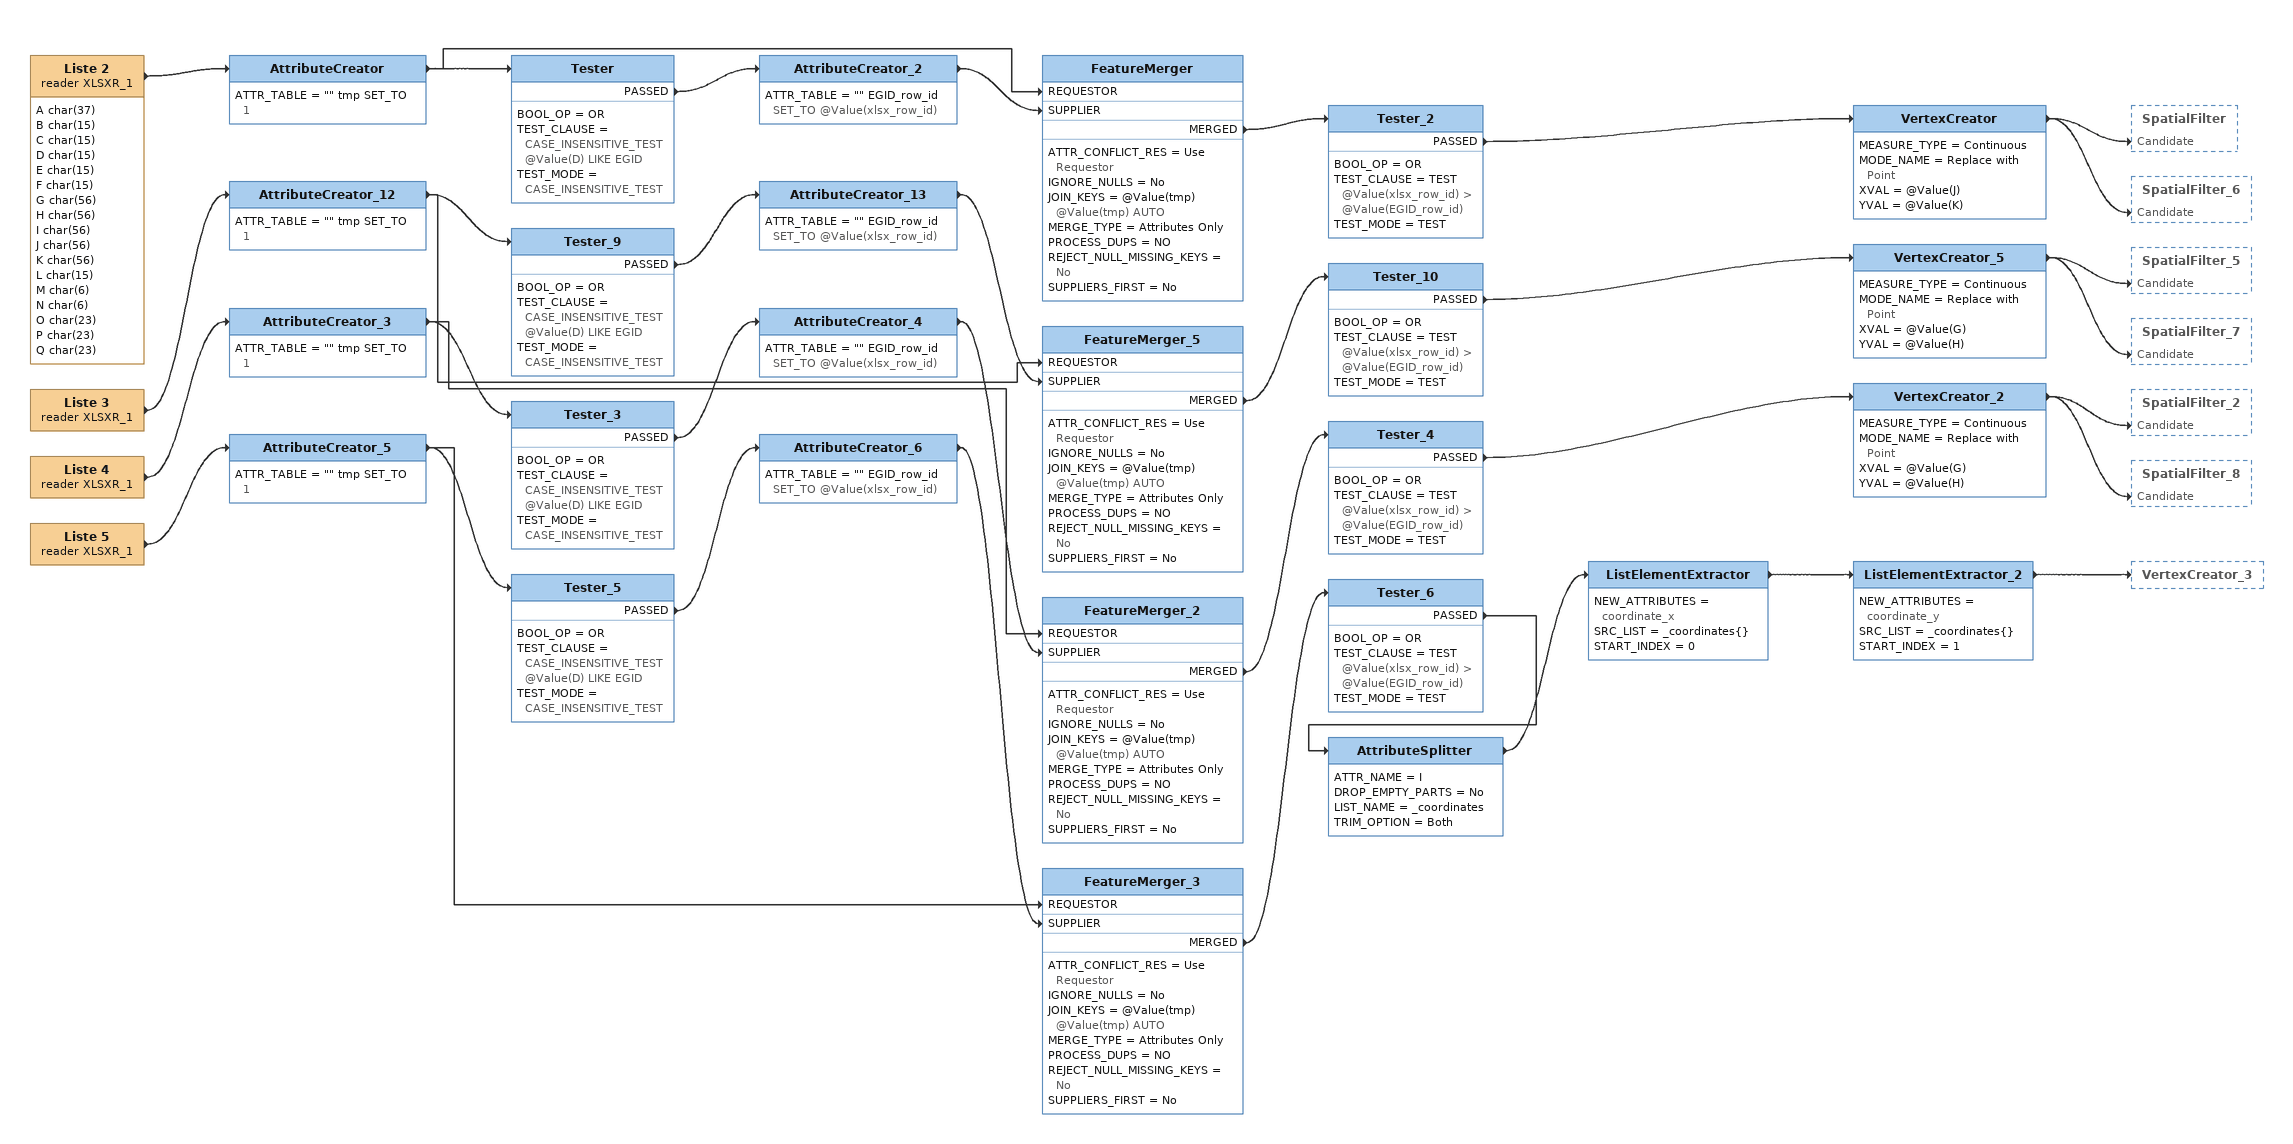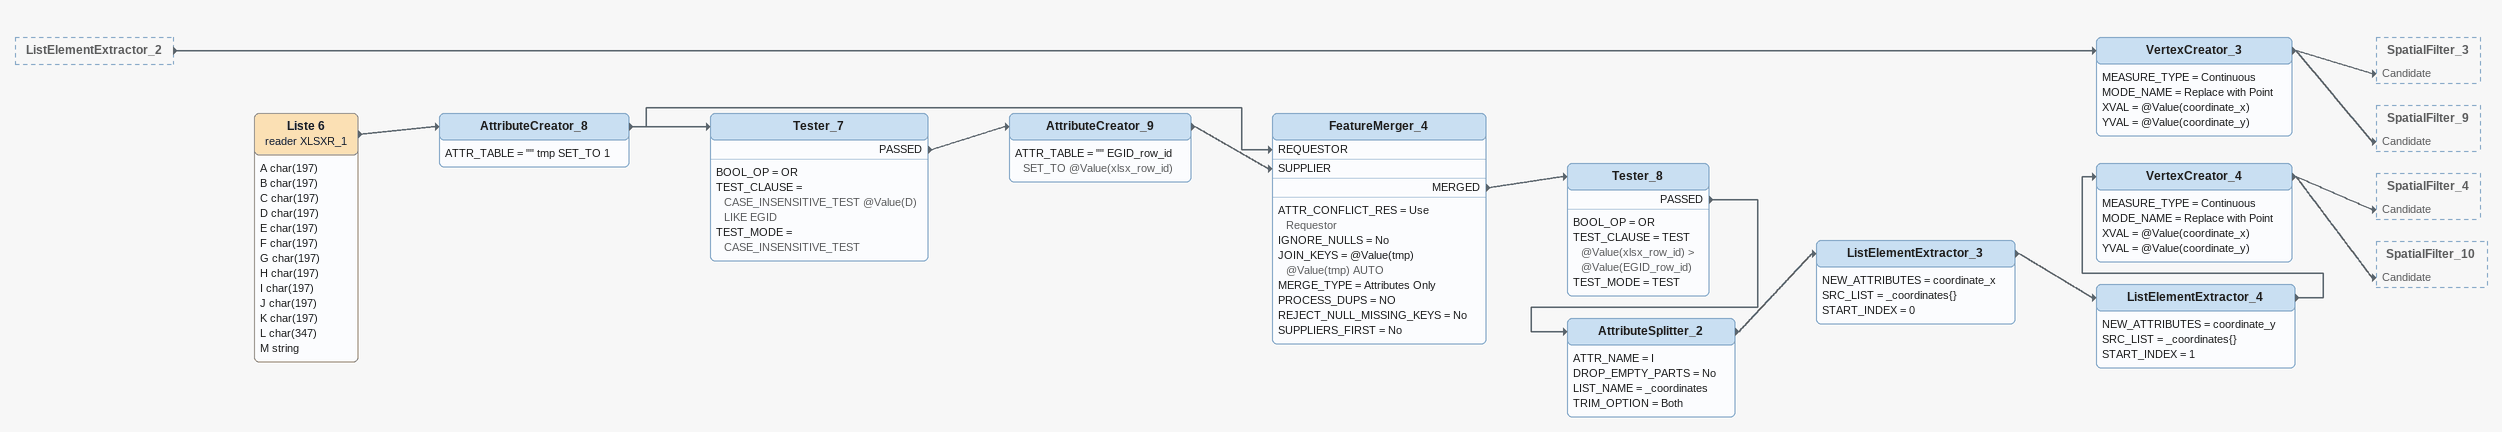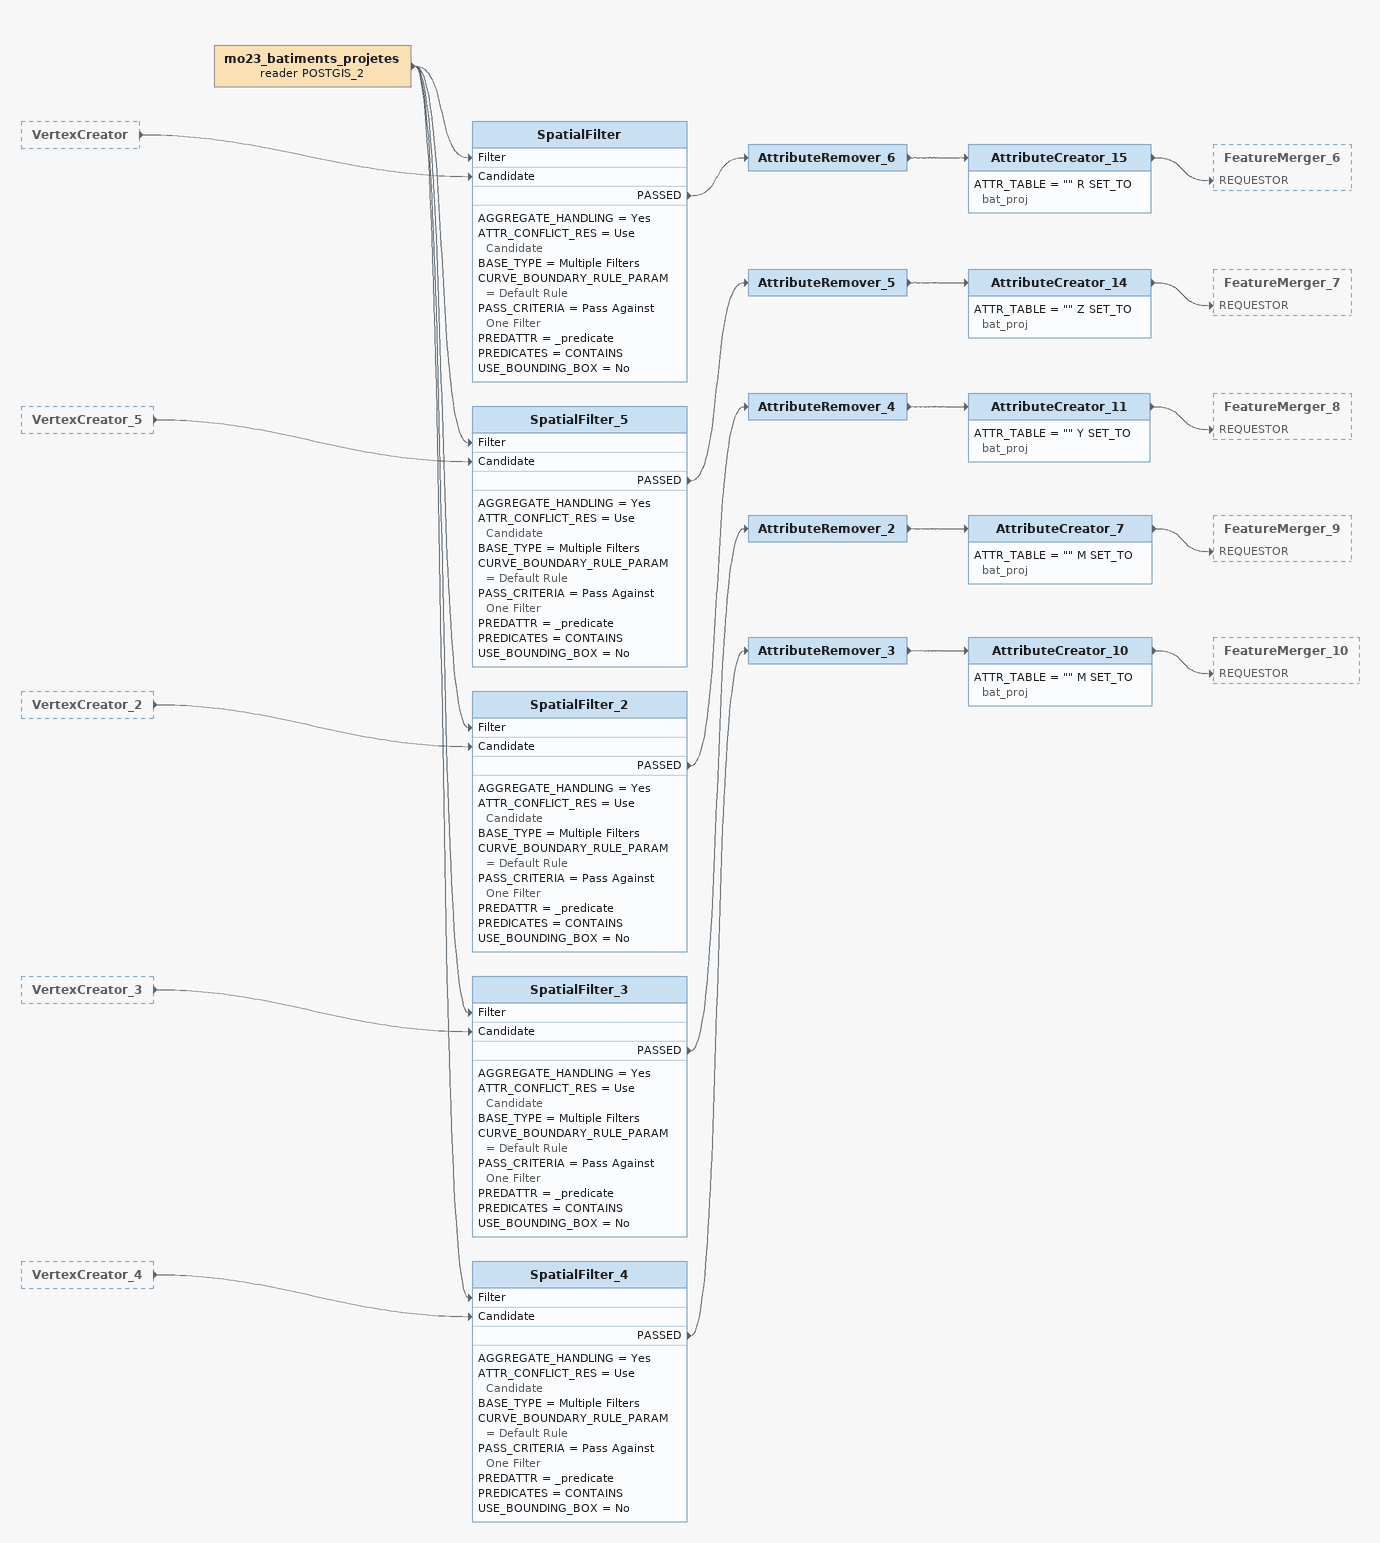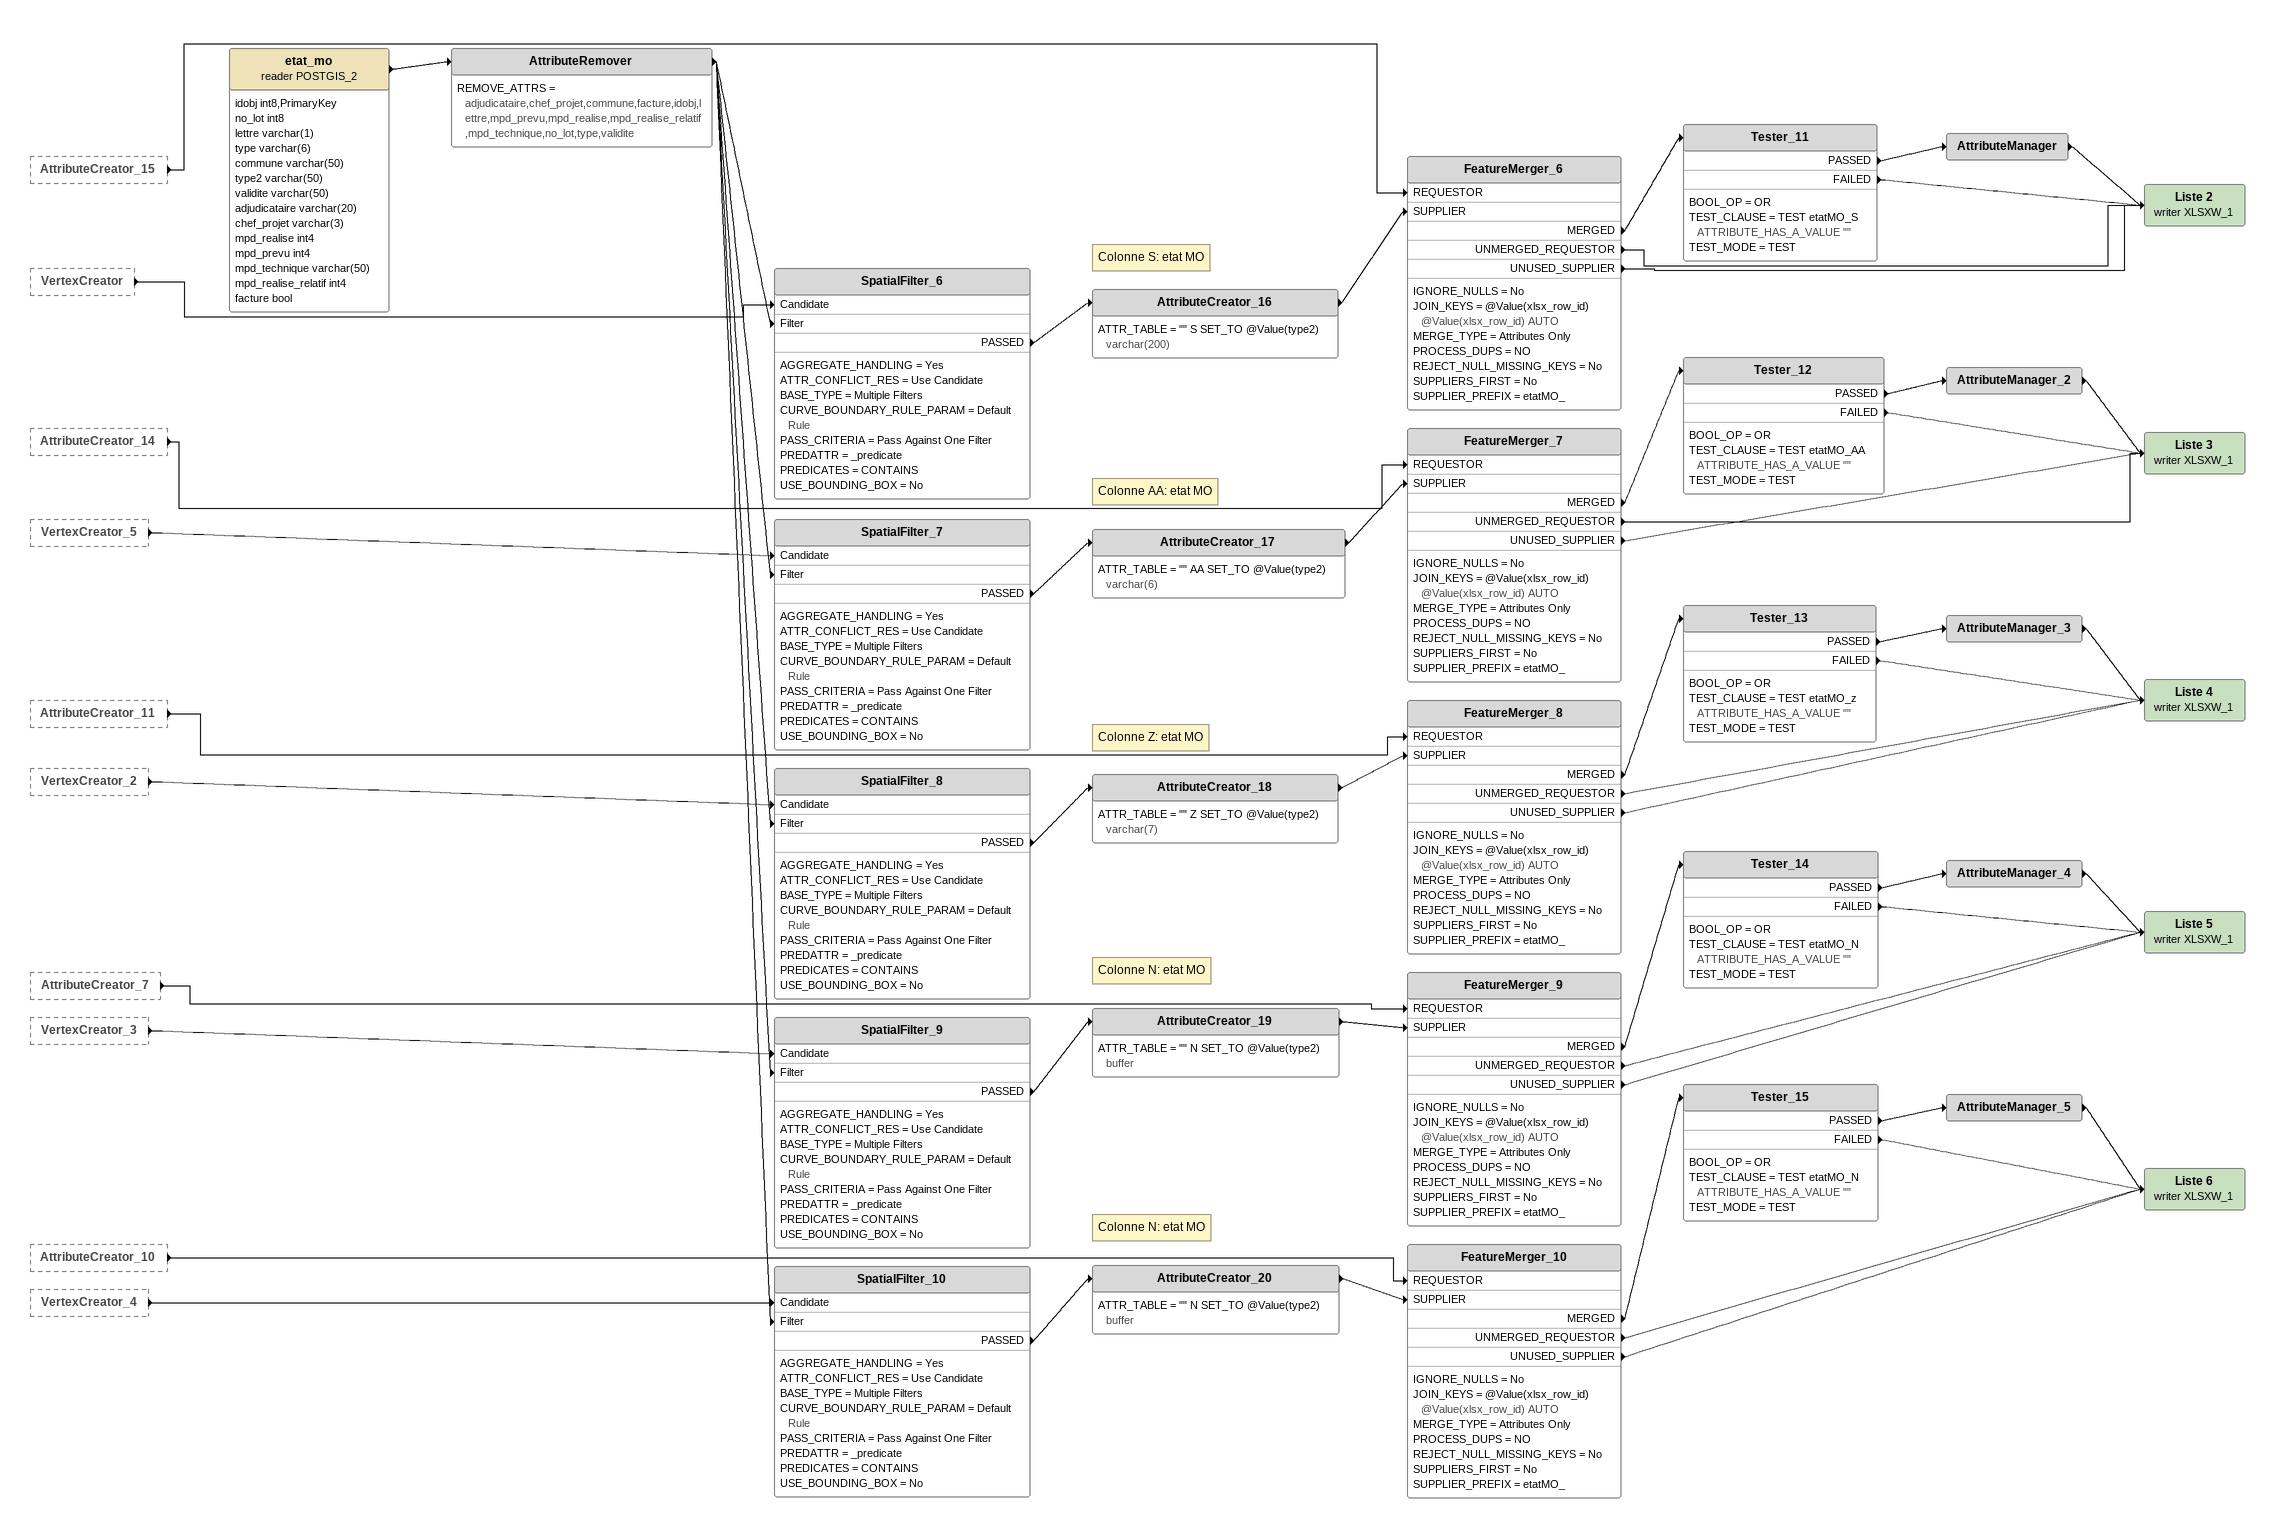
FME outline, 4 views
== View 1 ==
Liste 2 (reader XLSXR_1)
    attributes: A char(37), B char(15), C char(15), D char(15), E char(15), F char(15), G char(56), H char(56), I char(56), J char(56), K char(56), L char(15), M char(6), N char(6), O char(23), P char(23), Q char(23)
    -> AttributeCreator
AttributeCreator
    ATTR_TABLE = "" tmp SET_TO 1
    -> Tester
    -> FeatureMerger [REQUESTOR]
Tester
    BOOL_OP = OR
    TEST_CLAUSE = CASE_INSENSITIVE_TEST @Value(D) LIKE EGID
    TEST_MODE = CASE_INSENSITIVE_TEST
    PASSED -> AttributeCreator_2
AttributeCreator_2
    ATTR_TABLE = "" EGID_row_id SET_TO @Value(xlsx_row_id)
    -> FeatureMerger [SUPPLIER]
FeatureMerger
    ATTR_CONFLICT_RES = Use Requestor
    IGNORE_NULLS = No
    JOIN_KEYS = @Value(tmp) @Value(tmp) AUTO
    MERGE_TYPE = Attributes Only
    PROCESS_DUPS = NO
    REJECT_NULL_MISSING_KEYS = No
    SUPPLIERS_FIRST = No
    MERGED -> Tester_2
Tester_2
    BOOL_OP = OR
    TEST_CLAUSE = TEST @Value(xlsx_row_id) > @Value(EGID_row_id)
    TEST_MODE = TEST
    PASSED -> VertexCreator
VertexCreator
    MEASURE_TYPE = Continuous
    MODE_NAME = Replace with Point
    XVAL = @Value(J)
    YVAL = @Value(K)
    -> SpatialFilter [Candidate]
    -> SpatialFilter_6 [Candidate]
Liste 3 (reader XLSXR_1)
    -> AttributeCreator_12
AttributeCreator_12
    ATTR_TABLE = "" tmp SET_TO 1
    -> Tester_9
    -> FeatureMerger_5 [REQUESTOR]
Tester_9
    BOOL_OP = OR
    TEST_CLAUSE = CASE_INSENSITIVE_TEST @Value(D) LIKE EGID
    TEST_MODE = CASE_INSENSITIVE_TEST
    PASSED -> AttributeCreator_13
AttributeCreator_13
    ATTR_TABLE = "" EGID_row_id SET_TO @Value(xlsx_row_id)
    -> FeatureMerger_5 [SUPPLIER]
FeatureMerger_5
    ATTR_CONFLICT_RES = Use Requestor
    IGNORE_NULLS = No
    JOIN_KEYS = @Value(tmp) @Value(tmp) AUTO
    MERGE_TYPE = Attributes Only
    PROCESS_DUPS = NO
    REJECT_NULL_MISSING_KEYS = No
    SUPPLIERS_FIRST = No
    MERGED -> Tester_10
Tester_10
    BOOL_OP = OR
    TEST_CLAUSE = TEST @Value(xlsx_row_id) > @Value(EGID_row_id)
    TEST_MODE = TEST
    PASSED -> VertexCreator_5
VertexCreator_5
    MEASURE_TYPE = Continuous
    MODE_NAME = Replace with Point
    XVAL = @Value(G)
    YVAL = @Value(H)
    -> SpatialFilter_5 [Candidate]
    -> SpatialFilter_7 [Candidate]
Liste 4 (reader XLSXR_1)
    -> AttributeCreator_3
AttributeCreator_3
    ATTR_TABLE = "" tmp SET_TO 1
    -> Tester_3
    -> FeatureMerger_2 [REQUESTOR]
Tester_3
    BOOL_OP = OR
    TEST_CLAUSE = CASE_INSENSITIVE_TEST @Value(D) LIKE EGID
    TEST_MODE = CASE_INSENSITIVE_TEST
    PASSED -> AttributeCreator_4
AttributeCreator_4
    ATTR_TABLE = "" EGID_row_id SET_TO @Value(xlsx_row_id)
    -> FeatureMerger_2 [SUPPLIER]
FeatureMerger_2
    ATTR_CONFLICT_RES = Use Requestor
    IGNORE_NULLS = No
    JOIN_KEYS = @Value(tmp) @Value(tmp) AUTO
    MERGE_TYPE = Attributes Only
    PROCESS_DUPS = NO
    REJECT_NULL_MISSING_KEYS = No
    SUPPLIERS_FIRST = No
    MERGED -> Tester_4
Tester_4
    BOOL_OP = OR
    TEST_CLAUSE = TEST @Value(xlsx_row_id) > @Value(EGID_row_id)
    TEST_MODE = TEST
    PASSED -> VertexCreator_2
VertexCreator_2
    MEASURE_TYPE = Continuous
    MODE_NAME = Replace with Point
    XVAL = @Value(G)
    YVAL = @Value(H)
    -> SpatialFilter_2 [Candidate]
    -> SpatialFilter_8 [Candidate]
Liste 5 (reader XLSXR_1)
    -> AttributeCreator_5
AttributeCreator_5
    ATTR_TABLE = "" tmp SET_TO 1
    -> Tester_5
    -> FeatureMerger_3 [REQUESTOR]
Tester_5
    BOOL_OP = OR
    TEST_CLAUSE = CASE_INSENSITIVE_TEST @Value(D) LIKE EGID
    TEST_MODE = CASE_INSENSITIVE_TEST
    PASSED -> AttributeCreator_6
AttributeCreator_6
    ATTR_TABLE = "" EGID_row_id SET_TO @Value(xlsx_row_id)
    -> FeatureMerger_3 [SUPPLIER]
FeatureMerger_3
    ATTR_CONFLICT_RES = Use Requestor
    IGNORE_NULLS = No
    JOIN_KEYS = @Value(tmp) @Value(tmp) AUTO
    MERGE_TYPE = Attributes Only
    PROCESS_DUPS = NO
    REJECT_NULL_MISSING_KEYS = No
    SUPPLIERS_FIRST = No
    MERGED -> Tester_6
Tester_6
    BOOL_OP = OR
    TEST_CLAUSE = TEST @Value(xlsx_row_id) > @Value(EGID_row_id)
    TEST_MODE = TEST
    PASSED -> AttributeSplitter
AttributeSplitter
    ATTR_NAME = I
    DROP_EMPTY_PARTS = No
    LIST_NAME = _coordinates
    TRIM_OPTION = Both
    -> ListElementExtractor
ListElementExtractor
    NEW_ATTRIBUTES = coordinate_x
    SRC_LIST = _coordinates{}
    START_INDEX = 0
    -> ListElementExtractor_2
ListElementExtractor_2
    NEW_ATTRIBUTES = coordinate_y
    SRC_LIST = _coordinates{}
    START_INDEX = 1
    -> VertexCreator_3

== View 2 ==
ListElementExtractor_2 [outside]
    -> VertexCreator_3
VertexCreator_3
    MEASURE_TYPE = Continuous
    MODE_NAME = Replace with Point
    XVAL = @Value(coordinate_x)
    YVAL = @Value(coordinate_y)
    -> SpatialFilter_3 [Candidate]
    -> SpatialFilter_9 [Candidate]
Liste 6 (reader XLSXR_1)
    attributes: A char(197), B char(197), C char(197), D char(197), E char(197), F char(197), G char(197), H char(197), I char(197), J char(197), K char(197), L char(347), M string
    -> AttributeCreator_8
AttributeCreator_8
    ATTR_TABLE = "" tmp SET_TO 1
    -> Tester_7
    -> FeatureMerger_4 [REQUESTOR]
Tester_7
    BOOL_OP = OR
    TEST_CLAUSE = CASE_INSENSITIVE_TEST @Value(D) LIKE EGID
    TEST_MODE = CASE_INSENSITIVE_TEST
    PASSED -> AttributeCreator_9
AttributeCreator_9
    ATTR_TABLE = "" EGID_row_id SET_TO @Value(xlsx_row_id)
    -> FeatureMerger_4 [SUPPLIER]
FeatureMerger_4
    ATTR_CONFLICT_RES = Use Requestor
    IGNORE_NULLS = No
    JOIN_KEYS = @Value(tmp) @Value(tmp) AUTO
    MERGE_TYPE = Attributes Only
    PROCESS_DUPS = NO
    REJECT_NULL_MISSING_KEYS = No
    SUPPLIERS_FIRST = No
    MERGED -> Tester_8
Tester_8
    BOOL_OP = OR
    TEST_CLAUSE = TEST @Value(xlsx_row_id) > @Value(EGID_row_id)
    TEST_MODE = TEST
    PASSED -> AttributeSplitter_2
AttributeSplitter_2
    ATTR_NAME = I
    DROP_EMPTY_PARTS = No
    LIST_NAME = _coordinates
    TRIM_OPTION = Both
    -> ListElementExtractor_3
ListElementExtractor_3
    NEW_ATTRIBUTES = coordinate_x
    SRC_LIST = _coordinates{}
    START_INDEX = 0
    -> ListElementExtractor_4
ListElementExtractor_4
    NEW_ATTRIBUTES = coordinate_y
    SRC_LIST = _coordinates{}
    START_INDEX = 1
    -> VertexCreator_4
VertexCreator_4
    MEASURE_TYPE = Continuous
    MODE_NAME = Replace with Point
    XVAL = @Value(coordinate_x)
    YVAL = @Value(coordinate_y)
    -> SpatialFilter_4 [Candidate]
    -> SpatialFilter_10 [Candidate]

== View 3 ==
VertexCreator [outside]
    -> SpatialFilter [Candidate]
VertexCreator_5 [outside]
    -> SpatialFilter_5 [Candidate]
VertexCreator_2 [outside]
    -> SpatialFilter_2 [Candidate]
VertexCreator_3 [outside]
    -> SpatialFilter_3 [Candidate]
VertexCreator_4 [outside]
    -> SpatialFilter_4 [Candidate]
mo23_batiments_projetes (reader POSTGIS_2)
    -> SpatialFilter [Filter]
    -> SpatialFilter_2 [Filter]
    -> SpatialFilter_3 [Filter]
    -> SpatialFilter_4 [Filter]
    -> SpatialFilter_5 [Filter]
SpatialFilter
    AGGREGATE_HANDLING = Yes
    ATTR_CONFLICT_RES = Use Candidate
    BASE_TYPE = Multiple Filters
    CURVE_BOUNDARY_RULE_PARAM = Default Rule
    PASS_CRITERIA = Pass Against One Filter
    PREDATTR = _predicate
    PREDICATES = CONTAINS
    USE_BOUNDING_BOX = No
    PASSED -> AttributeRemover_6
AttributeRemover_6
    -> AttributeCreator_15
AttributeCreator_15
    ATTR_TABLE = "" R SET_TO bat_proj
    -> FeatureMerger_6 [REQUESTOR]
SpatialFilter_5
    AGGREGATE_HANDLING = Yes
    ATTR_CONFLICT_RES = Use Candidate
    BASE_TYPE = Multiple Filters
    CURVE_BOUNDARY_RULE_PARAM = Default Rule
    PASS_CRITERIA = Pass Against One Filter
    PREDATTR = _predicate
    PREDICATES = CONTAINS
    USE_BOUNDING_BOX = No
    PASSED -> AttributeRemover_5
AttributeRemover_5
    -> AttributeCreator_14
AttributeCreator_14
    ATTR_TABLE = "" Z SET_TO bat_proj
    -> FeatureMerger_7 [REQUESTOR]
SpatialFilter_2
    AGGREGATE_HANDLING = Yes
    ATTR_CONFLICT_RES = Use Candidate
    BASE_TYPE = Multiple Filters
    CURVE_BOUNDARY_RULE_PARAM = Default Rule
    PASS_CRITERIA = Pass Against One Filter
    PREDATTR = _predicate
    PREDICATES = CONTAINS
    USE_BOUNDING_BOX = No
    PASSED -> AttributeRemover_4
AttributeRemover_4
    -> AttributeCreator_11
AttributeCreator_11
    ATTR_TABLE = "" Y SET_TO bat_proj
    -> FeatureMerger_8 [REQUESTOR]
SpatialFilter_3
    AGGREGATE_HANDLING = Yes
    ATTR_CONFLICT_RES = Use Candidate
    BASE_TYPE = Multiple Filters
    CURVE_BOUNDARY_RULE_PARAM = Default Rule
    PASS_CRITERIA = Pass Against One Filter
    PREDATTR = _predicate
    PREDICATES = CONTAINS
    USE_BOUNDING_BOX = No
    PASSED -> AttributeRemover_2
AttributeRemover_2
    -> AttributeCreator_7
AttributeCreator_7
    ATTR_TABLE = "" M SET_TO bat_proj
    -> FeatureMerger_9 [REQUESTOR]
SpatialFilter_4
    AGGREGATE_HANDLING = Yes
    ATTR_CONFLICT_RES = Use Candidate
    BASE_TYPE = Multiple Filters
    CURVE_BOUNDARY_RULE_PARAM = Default Rule
    PASS_CRITERIA = Pass Against One Filter
    PREDATTR = _predicate
    PREDICATES = CONTAINS
    USE_BOUNDING_BOX = No
    PASSED -> AttributeRemover_3
AttributeRemover_3
    -> AttributeCreator_10
AttributeCreator_10
    ATTR_TABLE = "" M SET_TO bat_proj
    -> FeatureMerger_10 [REQUESTOR]

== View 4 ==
AttributeCreator_15 [outside]
    -> FeatureMerger_6 [REQUESTOR]
VertexCreator [outside]
    -> SpatialFilter_6 [Candidate]
AttributeCreator_14 [outside]
    -> FeatureMerger_7 [REQUESTOR]
VertexCreator_5 [outside]
    -> SpatialFilter_7 [Candidate]
AttributeCreator_11 [outside]
    -> FeatureMerger_8 [REQUESTOR]
VertexCreator_2 [outside]
    -> SpatialFilter_8 [Candidate]
AttributeCreator_7 [outside]
    -> FeatureMerger_9 [REQUESTOR]
VertexCreator_3 [outside]
    -> SpatialFilter_9 [Candidate]
AttributeCreator_10 [outside]
    -> FeatureMerger_10 [REQUESTOR]
VertexCreator_4 [outside]
    -> SpatialFilter_10 [Candidate]
etat_mo (reader POSTGIS_2)
    attributes: idobj int8,PrimaryKey, no_lot int8, lettre varchar(1), type varchar(6), commune varchar(50), type2 varchar(50), validite varchar(50), adjudicataire varchar(20), chef_projet varchar(3), mpd_realise int4, mpd_prevu int4, mpd_technique varchar(50), mpd_realise_relatif int4, facture bool
    -> AttributeRemover
AttributeRemover
    REMOVE_ATTRS = adjudicataire,chef_projet,commune,facture,idobj,lettre,mpd_prevu,mpd_realise,mpd_realise_relatif,mpd_technique,no_lot,type,validite
    -> SpatialFilter_10 [Filter]
    -> SpatialFilter_9 [Filter]
    -> SpatialFilter_6 [Filter]
    -> SpatialFilter_8 [Filter]
    -> SpatialFilter_7 [Filter]
SpatialFilter_6
    AGGREGATE_HANDLING = Yes
    ATTR_CONFLICT_RES = Use Candidate
    BASE_TYPE = Multiple Filters
    CURVE_BOUNDARY_RULE_PARAM = Default Rule
    PASS_CRITERIA = Pass Against One Filter
    PREDATTR = _predicate
    PREDICATES = CONTAINS
    USE_BOUNDING_BOX = No
    PASSED -> AttributeCreator_16
Note: Colonne S: etat MO
AttributeCreator_16
    ATTR_TABLE = "" S SET_TO @Value(type2) varchar(200)
    -> FeatureMerger_6 [SUPPLIER]
FeatureMerger_6
    IGNORE_NULLS = No
    JOIN_KEYS = @Value(xlsx_row_id) @Value(xlsx_row_id) AUTO
    MERGE_TYPE = Attributes Only
    PROCESS_DUPS = NO
    REJECT_NULL_MISSING_KEYS = No
    SUPPLIERS_FIRST = No
    SUPPLIER_PREFIX = etatMO_
    MERGED -> Tester_11
    UNMERGED_REQUESTOR -> Liste 2 (writer XLSXW_1)
    UNUSED_SUPPLIER -> Liste 2 (writer XLSXW_1)
Tester_11
    BOOL_OP = OR
    TEST_CLAUSE = TEST etatMO_S ATTRIBUTE_HAS_A_VALUE ""
    TEST_MODE = TEST
    PASSED -> AttributeManager
    FAILED -> Liste 2 (writer XLSXW_1)
AttributeManager
    -> Liste 2 (writer XLSXW_1)
Liste 2 (writer XLSXW_1)
SpatialFilter_7
    AGGREGATE_HANDLING = Yes
    ATTR_CONFLICT_RES = Use Candidate
    BASE_TYPE = Multiple Filters
    CURVE_BOUNDARY_RULE_PARAM = Default Rule
    PASS_CRITERIA = Pass Against One Filter
    PREDATTR = _predicate
    PREDICATES = CONTAINS
    USE_BOUNDING_BOX = No
    PASSED -> AttributeCreator_17
Note: Colonne AA: etat MO
AttributeCreator_17
    ATTR_TABLE = "" AA SET_TO @Value(type2) varchar(6)
    -> FeatureMerger_7 [SUPPLIER]
FeatureMerger_7
    IGNORE_NULLS = No
    JOIN_KEYS = @Value(xlsx_row_id) @Value(xlsx_row_id) AUTO
    MERGE_TYPE = Attributes Only
    PROCESS_DUPS = NO
    REJECT_NULL_MISSING_KEYS = No
    SUPPLIERS_FIRST = No
    SUPPLIER_PREFIX = etatMO_
    MERGED -> Tester_12
    UNMERGED_REQUESTOR -> Liste 3 (writer XLSXW_1)
    UNUSED_SUPPLIER -> Liste 3 (writer XLSXW_1)
Tester_12
    BOOL_OP = OR
    TEST_CLAUSE = TEST etatMO_AA ATTRIBUTE_HAS_A_VALUE ""
    TEST_MODE = TEST
    PASSED -> AttributeManager_2
    FAILED -> Liste 3 (writer XLSXW_1)
AttributeManager_2
    -> Liste 3 (writer XLSXW_1)
Liste 3 (writer XLSXW_1)
SpatialFilter_8
    AGGREGATE_HANDLING = Yes
    ATTR_CONFLICT_RES = Use Candidate
    BASE_TYPE = Multiple Filters
    CURVE_BOUNDARY_RULE_PARAM = Default Rule
    PASS_CRITERIA = Pass Against One Filter
    PREDATTR = _predicate
    PREDICATES = CONTAINS
    USE_BOUNDING_BOX = No
    PASSED -> AttributeCreator_18
Note: Colonne Z: etat MO
AttributeCreator_18
    ATTR_TABLE = "" Z SET_TO @Value(type2) varchar(7)
    -> FeatureMerger_8 [SUPPLIER]
FeatureMerger_8
    IGNORE_NULLS = No
    JOIN_KEYS = @Value(xlsx_row_id) @Value(xlsx_row_id) AUTO
    MERGE_TYPE = Attributes Only
    PROCESS_DUPS = NO
    REJECT_NULL_MISSING_KEYS = No
    SUPPLIERS_FIRST = No
    SUPPLIER_PREFIX = etatMO_
    MERGED -> Tester_13
    UNMERGED_REQUESTOR -> Liste 4 (writer XLSXW_1)
    UNUSED_SUPPLIER -> Liste 4 (writer XLSXW_1)
Tester_13
    BOOL_OP = OR
    TEST_CLAUSE = TEST etatMO_z ATTRIBUTE_HAS_A_VALUE ""
    TEST_MODE = TEST
    PASSED -> AttributeManager_3
    FAILED -> Liste 4 (writer XLSXW_1)
AttributeManager_3
    -> Liste 4 (writer XLSXW_1)
Liste 4 (writer XLSXW_1)
SpatialFilter_9
    AGGREGATE_HANDLING = Yes
    ATTR_CONFLICT_RES = Use Candidate
    BASE_TYPE = Multiple Filters
    CURVE_BOUNDARY_RULE_PARAM = Default Rule
    PASS_CRITERIA = Pass Against One Filter
    PREDATTR = _predicate
    PREDICATES = CONTAINS
    USE_BOUNDING_BOX = No
    PASSED -> AttributeCreator_19
Note: Colonne N: etat MO
AttributeCreator_19
    ATTR_TABLE = "" N SET_TO @Value(type2) buffer
    -> FeatureMerger_9 [SUPPLIER]
FeatureMerger_9
    IGNORE_NULLS = No
    JOIN_KEYS = @Value(xlsx_row_id) @Value(xlsx_row_id) AUTO
    MERGE_TYPE = Attributes Only
    PROCESS_DUPS = NO
    REJECT_NULL_MISSING_KEYS = No
    SUPPLIERS_FIRST = No
    SUPPLIER_PREFIX = etatMO_
    MERGED -> Tester_14
    UNMERGED_REQUESTOR -> Liste 5 (writer XLSXW_1)
    UNUSED_SUPPLIER -> Liste 5 (writer XLSXW_1)
Tester_14
    BOOL_OP = OR
    TEST_CLAUSE = TEST etatMO_N ATTRIBUTE_HAS_A_VALUE ""
    TEST_MODE = TEST
    PASSED -> AttributeManager_4
    FAILED -> Liste 5 (writer XLSXW_1)
AttributeManager_4
    -> Liste 5 (writer XLSXW_1)
Liste 5 (writer XLSXW_1)
SpatialFilter_10
    AGGREGATE_HANDLING = Yes
    ATTR_CONFLICT_RES = Use Candidate
    BASE_TYPE = Multiple Filters
    CURVE_BOUNDARY_RULE_PARAM = Default Rule
    PASS_CRITERIA = Pass Against One Filter
    PREDATTR = _predicate
    PREDICATES = CONTAINS
    USE_BOUNDING_BOX = No
    PASSED -> AttributeCreator_20
Note: Colonne N: etat MO
AttributeCreator_20
    ATTR_TABLE = "" N SET_TO @Value(type2) buffer
    -> FeatureMerger_10 [SUPPLIER]
FeatureMerger_10
    IGNORE_NULLS = No
    JOIN_KEYS = @Value(xlsx_row_id) @Value(xlsx_row_id) AUTO
    MERGE_TYPE = Attributes Only
    PROCESS_DUPS = NO
    REJECT_NULL_MISSING_KEYS = No
    SUPPLIERS_FIRST = No
    SUPPLIER_PREFIX = etatMO_
    MERGED -> Tester_15
    UNMERGED_REQUESTOR -> Liste 6 (writer XLSXW_1)
    UNUSED_SUPPLIER -> Liste 6 (writer XLSXW_1)
Tester_15
    BOOL_OP = OR
    TEST_CLAUSE = TEST etatMO_N ATTRIBUTE_HAS_A_VALUE ""
    TEST_MODE = TEST
    PASSED -> AttributeManager_5
    FAILED -> Liste 6 (writer XLSXW_1)
AttributeManager_5
    -> Liste 6 (writer XLSXW_1)
Liste 6 (writer XLSXW_1)
